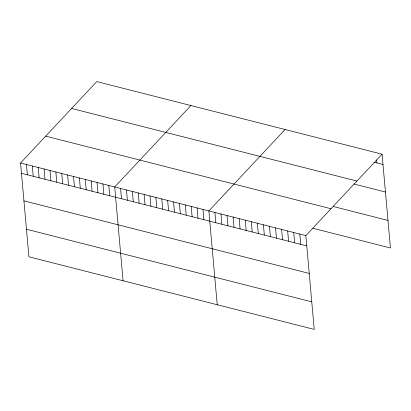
<?xml version="1.0" encoding="UTF-8"?>
<svg xmlns="http://www.w3.org/2000/svg" width="411" height="411" viewBox="0 0 411 411"><rect width="100%" height="100%" fill="white"/><g stroke="black" fill="none" stroke-linecap="round" stroke-linejoin="round"><path stroke-width="0.62" d="M382.076 154.187L305.856 235.601L314.23 329.411L28.924 256.813L20.55 163.003L96.77 81.589L382.076 154.187L390.45 247.997L312.848 228.249M190.92 105.545L114.7 186.964L123.074 280.77M285.075 129.501L208.855 210.92L217.224 304.726M374.508 162.299L382.995 164.457M71.617 108.458L356.928 181.056M353.928 184.005L385.456 192.024M333.424 206.543L387.989 220.43M45.703 136.139L331.009 208.737M20.55 163.003L305.856 235.601M21.464 173.278L306.776 245.876M23.925 200.845L309.236 273.443M26.463 229.246L311.769 301.844M376.661 159.894L376.933 162.915M299.794 234.059L300.713 244.329M293.731 232.518L294.651 242.788M287.669 230.977L288.589 241.247M281.607 229.43L282.521 239.705M275.545 227.889L276.459 238.159M269.482 226.348L270.397 236.618M263.42 224.802L264.335 235.077M257.358 223.26L258.272 233.53M251.296 221.719L252.21 231.989M245.228 220.178L246.148 230.448M239.166 218.631L240.086 228.906M233.104 217.09L234.023 227.36M227.042 215.549L227.961 225.819M220.979 214.003L221.894 224.278M214.917 212.461L215.832 222.731M202.967 209.42L203.887 219.695M197.085 207.925L197.999 218.195M191.202 206.43L192.117 216.7M185.315 204.93L186.234 215.2M179.432 203.435L180.347 213.705M173.545 201.935L174.464 212.204M167.662 200.44L168.577 210.709M161.78 198.939L162.694 209.214M155.892 197.444L156.812 207.714M150.01 195.944L150.924 206.219M144.122 194.449L145.042 204.719M138.24 192.954L139.154 203.224M132.357 191.454L133.272 201.724M126.47 189.959L127.389 200.229M120.587 188.459L121.502 198.729M108.817 185.464L109.732 195.734M102.935 183.969L103.849 194.239M97.047 182.469L97.967 192.744M91.165 180.974L92.079 191.243M85.277 179.473L86.197 189.748M79.395 177.978L80.309 188.248M73.512 176.483L74.427 186.753M67.625 174.983L68.545 185.253M61.742 173.488L62.657 183.758M55.855 171.988L56.775 182.258M49.972 170.493L50.887 180.763M44.09 168.993L45.005 179.263M38.202 167.498L39.122 177.768M32.32 165.998L33.234 176.273M26.432 164.503L27.352 174.773"/></g></svg>
